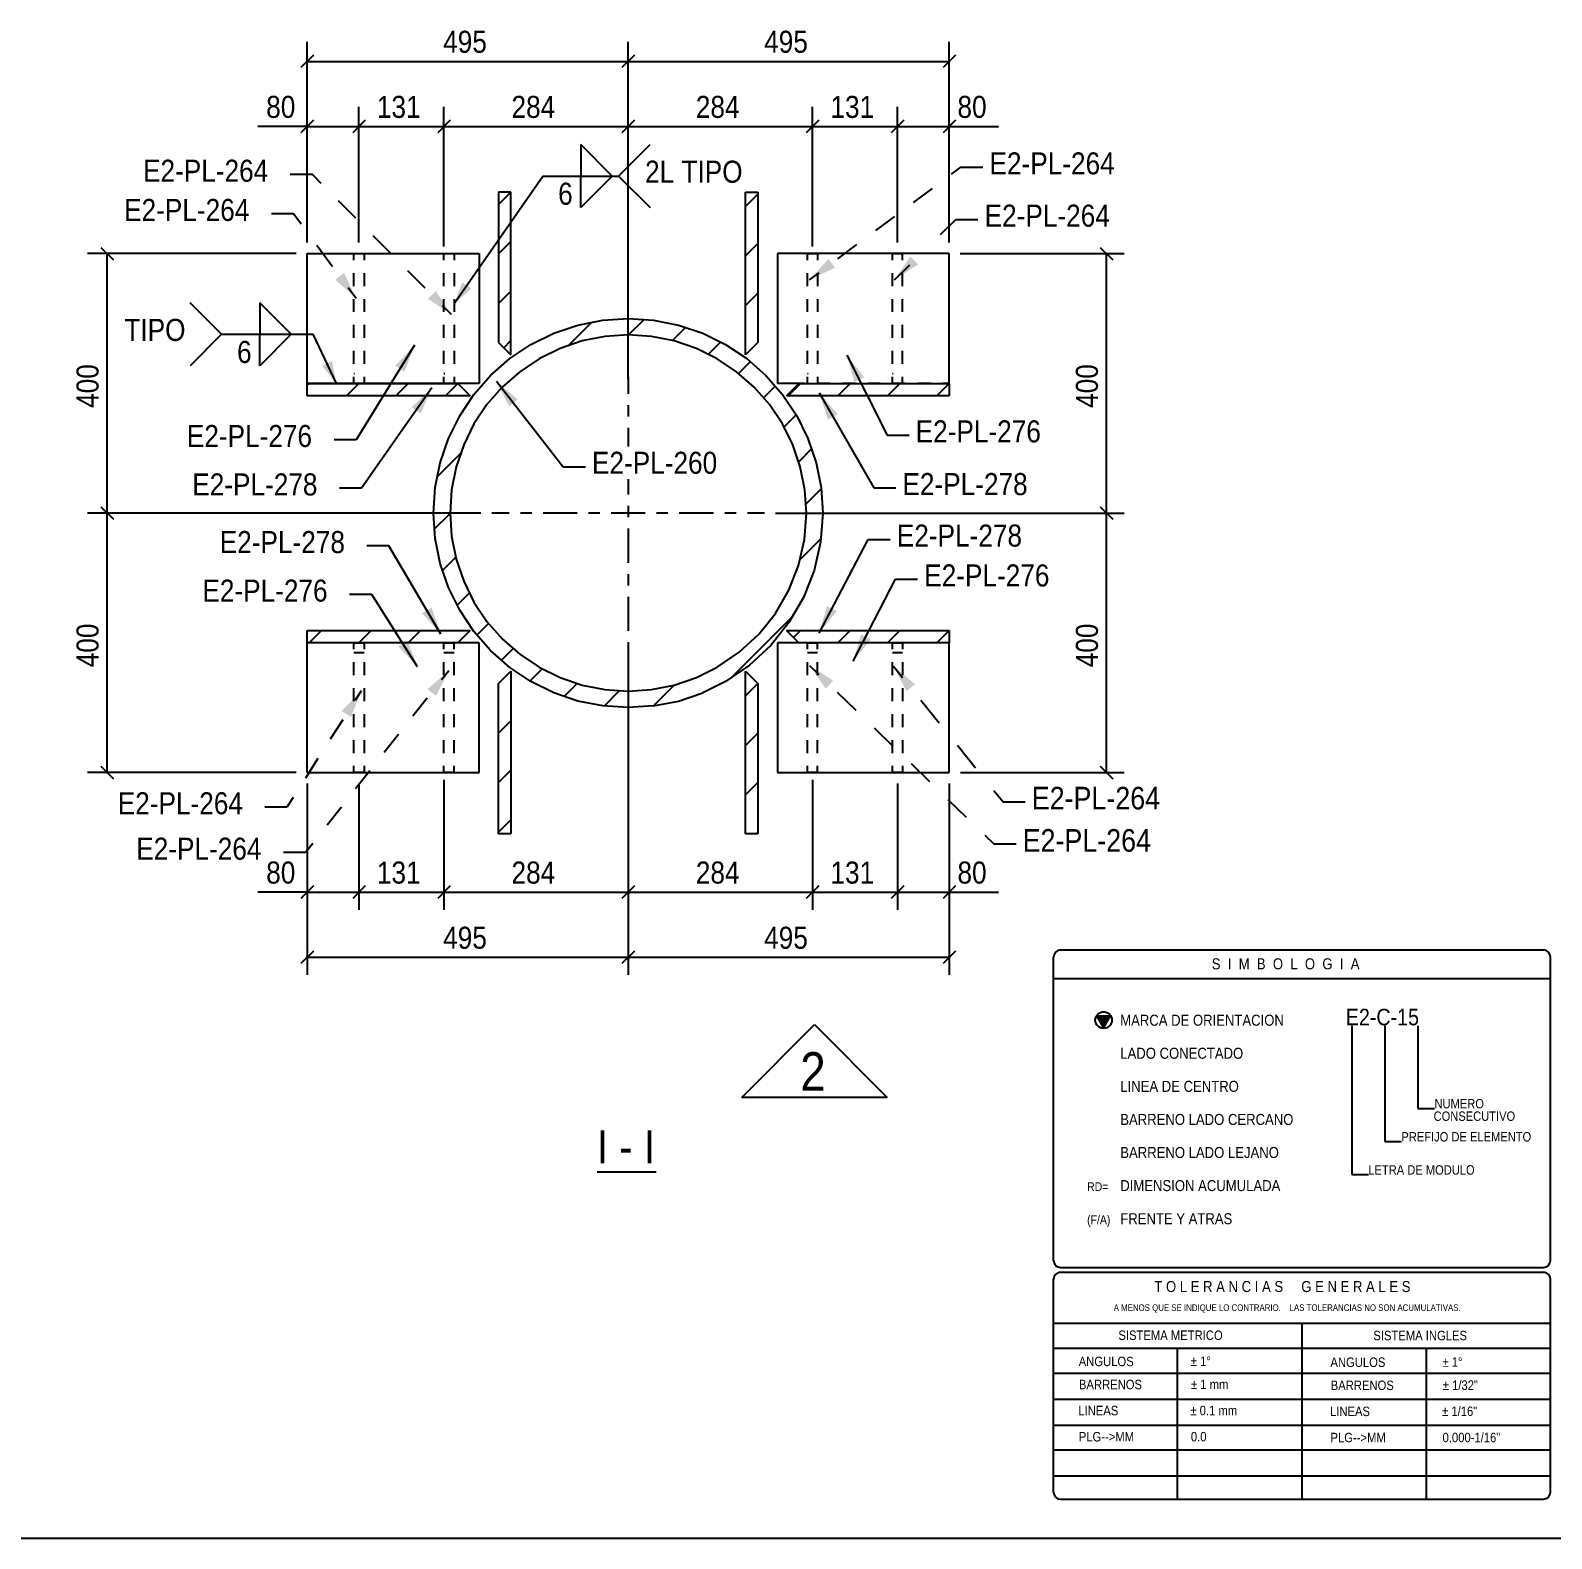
# Model space of a CAD drawing. Header units: millimetres. Extents: x 67 to 383, y 106 to 148.
# Drawn here: x 342.19 to 364.38, y 106.11 to 128.12 of the extents above; entities that cross this region are included whole.
import ezdxf

# ---------------------------------------------------------------- set-up
doc = ezdxf.new("R2010")
doc.units = ezdxf.units.MM
doc.linetypes.add('XKITLINE00', pattern=[0])
doc.styles.add('@ARIAL_UNICODE_MS', font='ARIAL.TTF')
doc.styles.add('ARIAL', font='ARIAL.TTF')

msp = doc.modelspace()

# ---------------------------------------------------------------- linework, layer by layer
at = {"linetype": 'XKITLINE00'}
for p, q in [((346.226, 125.024), (346.226, 127.954)), ((350.909, 123.032), (350.909, 127.954)), ((350.909, 123.032), (350.909, 127.954)), ((355.593, 125.024), (355.593, 127.954)), ((346.317, 127.759), (346.135, 127.577)), ((346.226, 127.668), (350.909, 127.668)), ((351, 127.759), (350.818, 127.577)), ((351, 127.759), (350.818, 127.577)), ((350.909, 127.668), (355.593, 127.668)), ((355.684, 127.759), (355.502, 127.577)), ((346.226, 125.024), (346.226, 127.003)), ((346.981, 125.024), (346.981, 127.003)), ((346.981, 125.024), (346.981, 127.003)), ((348.221, 124.968), (348.221, 127.003)), ((348.221, 124.968), (348.221, 127.003)), ((350.909, 123.226), (350.909, 127.003)), ((350.909, 123.226), (350.909, 127.003)), ((353.598, 124.968), (353.598, 127.003)), ((353.598, 124.968), (353.598, 127.003)), ((354.838, 125.024), (354.838, 127.003)), ((354.838, 125.024), (354.838, 127.003)), ((355.593, 125.024), (355.593, 127.003)), ((346.226, 126.718), (345.508, 126.718)), ((346.226, 126.718), (345.508, 126.718)), ((346.317, 126.809), (346.135, 126.627)), ((346.226, 126.718), (346.981, 126.718)), ((347.072, 126.809), (346.89, 126.627)), ((347.072, 126.809), (346.89, 126.627)), ((346.981, 126.718), (348.221, 126.718)), ((348.312, 126.809), (348.13, 126.627)), ((348.312, 126.809), (348.13, 126.627)), ((348.221, 126.718), (350.909, 126.718)), ((351, 126.809), (350.818, 126.627)), ((351, 126.809), (350.818, 126.627)), ((350.909, 126.718), (353.598, 126.718)), ((353.689, 126.809), (353.507, 126.627)), ((353.689, 126.809), (353.507, 126.627)), ((353.598, 126.718), (354.838, 126.718)), ((354.929, 126.809), (354.746, 126.627)), ((354.929, 126.809), (354.746, 126.627)), ((354.838, 126.718), (355.593, 126.718)), ((355.684, 126.809), (355.502, 126.627)), ((355.593, 126.718), (356.311, 126.718)), ((355.593, 126.718), (356.311, 126.718)), ((355.624, 126.02), (355.762, 126.122)), ((355.762, 126.122), (356.084, 126.122)), ((346.301, 126.015), (345.979, 126.015)), ((346.428, 125.888), (346.301, 126.015)), ((346.935, 125.378), (346.681, 125.633)), ((355.073, 125.61), (355.348, 125.815)), ((346.025, 125.444), (345.703, 125.444)), ((346.139, 125.29), (346.025, 125.444)), ((354.521, 125.199), (354.797, 125.404)), ((355.467, 125.141), (355.691, 125.36)), ((355.691, 125.36), (356.012, 125.36)), ((343.216, 124.954), (343.398, 124.772)), ((346.596, 124.672), (346.368, 124.981)), ((347.442, 124.867), (347.188, 125.122)), ((353.969, 124.789), (354.245, 124.994)), ((357.796, 124.954), (357.978, 124.772)), ((346.066, 124.863), (343.021, 124.863)), ((343.307, 121.077), (343.307, 124.863)), ((346.906, 124.768), (346.906, 124.863)), ((346.906, 124.863), (347.057, 124.863)), ((347.057, 124.863), (347.057, 124.768)), ((348.221, 124.768), (348.221, 124.863)), ((348.221, 124.863), (348.371, 124.863)), ((348.371, 124.863), (348.371, 124.768)), ((353.523, 124.768), (353.523, 124.863)), ((353.523, 124.863), (353.673, 124.863)), ((353.673, 124.863), (353.673, 124.768)), ((354.763, 124.768), (354.763, 124.863)), ((354.763, 124.863), (354.913, 124.863)), ((354.913, 124.768), (354.913, 124.863)), ((355.753, 124.863), (358.144, 124.863)), ((357.887, 121.077), (357.887, 124.863)), ((346.906, 124.39), (346.906, 124.579)), ((347.057, 124.579), (347.057, 124.39)), ((347.949, 124.357), (347.695, 124.612)), ((348.221, 124.39), (348.221, 124.579)), ((348.371, 124.579), (348.371, 124.39)), ((353.523, 124.39), (353.523, 124.579)), ((353.556, 124.482), (353.693, 124.584)), ((353.673, 124.579), (353.673, 124.39)), ((354.763, 124.39), (354.763, 124.579)), ((354.796, 124.482), (355.02, 124.701)), ((354.913, 124.39), (354.913, 124.579)), ((346.939, 124.208), (346.825, 124.363)), ((346.906, 124.011), (346.906, 124.2)), ((347.057, 124.2), (347.057, 124.011)), ((348.329, 123.974), (348.202, 124.102)), ((348.221, 124.011), (348.221, 124.2)), ((348.371, 124.2), (348.371, 124.011)), ((353.523, 124.011), (353.523, 124.2)), ((353.673, 124.2), (353.673, 124.011)), ((354.763, 124.011), (354.763, 124.2)), ((354.913, 124.011), (354.913, 124.2)), ((346.906, 123.633), (346.906, 123.822)), ((347.057, 123.822), (347.057, 123.633)), ((348.221, 123.633), (348.221, 123.822)), ((348.371, 123.822), (348.371, 123.633)), ((353.523, 123.633), (353.523, 123.822)), ((353.673, 123.822), (353.673, 123.633)), ((354.763, 123.633), (354.763, 123.822)), ((354.913, 123.633), (354.913, 123.822)), ((346.906, 123.254), (346.906, 123.444)), ((347.789, 123.526), (346.94, 122.145)), ((347.057, 123.444), (347.057, 123.254)), ((348.221, 123.254), (348.221, 123.444)), ((348.371, 123.444), (348.371, 123.254)), ((353.523, 123.254), (353.523, 123.443)), ((353.673, 123.443), (353.673, 123.254)), ((354.763, 123.254), (354.763, 123.443)), ((354.913, 123.254), (354.913, 123.443)), ((354.1, 123.381), (354.685, 122.213)), ((346.906, 123.112), (346.917, 123.112)), ((346.906, 122.97), (346.906, 123.065)), ((346.906, 122.97), (347.057, 122.97)), ((346.906, 122.97), (346.906, 122.97)), ((347.057, 123.065), (347.057, 122.97)), ((347.057, 122.97), (347.057, 122.97)), ((348.221, 123.112), (348.232, 123.112)), ((348.221, 122.97), (348.221, 123.065)), ((348.221, 122.97), (348.371, 122.97)), ((348.221, 122.97), (348.221, 122.97)), ((348.371, 123.065), (348.371, 122.97)), ((348.371, 122.97), (348.371, 122.97)), ((348.987, 123), (349.962, 121.754)), ((350.909, 123.065), (350.909, 122.816)), ((353.488, 122.97), (353.397, 122.97)), ((353.523, 123.112), (353.533, 123.112)), ((353.523, 122.97), (353.523, 123.065)), ((353.523, 122.97), (353.673, 122.97)), ((353.523, 122.97), (353.523, 122.97)), ((353.854, 122.97), (353.671, 122.97)), ((353.673, 123.065), (353.673, 122.97)), ((353.673, 122.97), (353.673, 122.97)), ((354.22, 122.97), (354.037, 122.97)), ((354.586, 122.97), (354.403, 122.97)), ((354.763, 123.112), (354.774, 123.112)), ((354.763, 122.97), (354.763, 123.065)), ((354.763, 122.97), (354.913, 122.97)), ((354.763, 122.97), (354.763, 122.97)), ((354.952, 122.97), (354.769, 122.97)), ((354.913, 122.97), (354.913, 123.065)), ((355.318, 122.97), (355.135, 122.97)), ((355.592, 122.97), (355.501, 122.97)), ((348.046, 122.905), (347.019, 121.438)), ((353.695, 122.829), (354.491, 121.443)), ((350.909, 122.651), (350.909, 122.485)), ((350.909, 122.32), (350.909, 122.049)), ((346.94, 122.145), (346.618, 122.145)), ((354.685, 122.213), (355.007, 122.213)), ((349.962, 121.754), (350.284, 121.754)), ((347.019, 121.438), (346.697, 121.438)), ((350.909, 121.573), (350.909, 121.347)), ((354.491, 121.443), (354.813, 121.443)), ((350.909, 121.181), (350.909, 121.015)), ((348.761, 121.077), (343.021, 121.077)), ((348.761, 121.077), (343.021, 121.077)), ((343.216, 121.168), (343.398, 120.986)), ((343.216, 121.168), (343.398, 120.986)), ((343.307, 117.292), (343.307, 121.077)), ((349.171, 121.077), (348.922, 121.077)), ((349.502, 121.077), (349.336, 121.077)), ((350.164, 121.077), (349.667, 121.077)), ((350.495, 121.077), (350.33, 121.077)), ((351.158, 121.077), (350.661, 121.077)), ((351.489, 121.077), (351.324, 121.077)), ((352.152, 121.077), (351.655, 121.077)), ((352.483, 121.077), (352.317, 121.077)), ((352.897, 121.077), (352.648, 121.077)), ((353.058, 121.077), (358.144, 121.077)), ((353.058, 121.077), (358.144, 121.077)), ((357.796, 121.168), (357.978, 120.986)), ((357.796, 121.168), (357.978, 120.986)), ((357.887, 117.292), (357.887, 121.077)), ((350.909, 120.85), (350.909, 120.353)), ((347.419, 120.597), (347.097, 120.597)), ((348.175, 119.311), (347.419, 120.597)), ((353.695, 119.326), (354.409, 120.693)), ((354.409, 120.693), (354.731, 120.693)), ((350.909, 120.187), (350.909, 120.022)), ((354.193, 118.915), (354.81, 120.111)), ((354.81, 120.111), (355.132, 120.111)), ((347.167, 119.889), (346.845, 119.889)), ((347.836, 118.835), (347.167, 119.889)), ((350.909, 119.856), (350.909, 119.359)), ((346.906, 119.09), (346.906, 119.185)), ((346.906, 119.185), (347.057, 119.185)), ((347.057, 119.185), (347.057, 119.09)), ((348.221, 119.09), (348.221, 119.185)), ((348.221, 119.185), (348.371, 119.185)), ((348.371, 119.09), (348.371, 119.185)), ((350.909, 119.194), (350.909, 119.09)), ((353.523, 119.09), (353.523, 119.185)), ((353.673, 119.09), (353.673, 119.185)), ((354.763, 119.09), (354.763, 119.185)), ((354.913, 119.185), (354.913, 119.09)), ((346.906, 119.043), (347.057, 119.043)), ((348.221, 119.043), (348.371, 119.043)), ((350.909, 119.123), (350.909, 114.338)), ((350.909, 119.123), (350.909, 114.338)), ((353.523, 119.043), (353.673, 119.043)), ((354.763, 119.043), (354.913, 119.043)), ((346.906, 118.712), (346.906, 118.901)), ((347.057, 118.901), (347.057, 118.712)), ((348.292, 118.775), (348.187, 118.643)), ((348.221, 118.712), (348.221, 118.901)), ((348.371, 118.711), (348.371, 118.901)), ((350.909, 118.929), (350.909, 115.289)), ((350.909, 118.929), (350.909, 115.289)), ((353.523, 118.711), (353.523, 118.901)), ((353.556, 118.853), (353.69, 118.723)), ((353.673, 118.711), (353.673, 118.901)), ((354.763, 118.712), (354.763, 118.901)), ((354.778, 118.842), (354.911, 118.677)), ((354.913, 118.901), (354.913, 118.712)), ((346.906, 118.333), (346.906, 118.522)), ((347.057, 118.522), (347.057, 118.333)), ((348.221, 118.333), (348.221, 118.522)), ((348.371, 118.333), (348.371, 118.522)), ((353.523, 118.333), (353.523, 118.522)), ((353.673, 118.333), (353.673, 118.522)), ((354.763, 118.333), (354.763, 118.522)), ((354.913, 118.522), (354.913, 118.333)), ((347.014, 118.485), (346.924, 118.343)), ((347.978, 118.378), (347.769, 118.113)), ((353.959, 118.462), (354.228, 118.202)), ((355.178, 118.348), (355.445, 118.018)), ((346.906, 117.955), (346.906, 118.144)), ((347.057, 118.144), (347.057, 117.955)), ((348.221, 117.954), (348.221, 118.144)), ((348.371, 117.954), (348.371, 118.144)), ((353.523, 117.954), (353.523, 118.144)), ((353.673, 117.954), (353.673, 118.144)), ((354.763, 117.955), (354.763, 118.144)), ((354.913, 118.144), (354.913, 117.955)), ((346.744, 118.06), (346.563, 117.777)), ((347.56, 117.847), (347.351, 117.582)), ((354.497, 117.942), (354.766, 117.681)), ((346.906, 117.576), (346.906, 117.765)), ((347.057, 117.765), (347.057, 117.576)), ((348.221, 117.576), (348.221, 117.765)), ((348.371, 117.576), (348.371, 117.765)), ((353.523, 117.576), (353.523, 117.765)), ((353.673, 117.576), (353.673, 117.765)), ((354.763, 117.576), (354.763, 117.765)), ((354.913, 117.765), (354.913, 117.576)), ((355.712, 117.689), (355.978, 117.36)), ((346.383, 117.494), (346.202, 117.211)), ((355.035, 117.421), (355.304, 117.16)), ((346.064, 117.292), (343.021, 117.292)), ((343.216, 117.383), (343.398, 117.201)), ((346.906, 117.292), (346.906, 117.387)), ((347.057, 117.292), (346.906, 117.292)), ((346.906, 117.292), (346.906, 117.292)), ((347.142, 117.317), (346.933, 117.052)), ((347.057, 117.387), (347.057, 117.292)), ((348.221, 117.292), (348.221, 117.387)), ((348.371, 117.292), (348.221, 117.292)), ((348.221, 117.292), (348.221, 117.292)), ((348.221, 117.187), (348.221, 115.289)), ((348.221, 117.187), (348.221, 115.289)), ((348.371, 117.292), (348.371, 117.387)), ((353.523, 117.292), (353.523, 117.387)), ((353.673, 117.292), (353.523, 117.292)), ((353.523, 117.292), (353.523, 117.292)), ((353.598, 117.187), (353.598, 115.289)), ((353.598, 117.187), (353.598, 115.289)), ((353.673, 117.292), (353.673, 117.387)), ((354.763, 117.292), (354.763, 117.387)), ((354.913, 117.292), (354.763, 117.292)), ((354.763, 117.292), (354.763, 117.292)), ((354.913, 117.387), (354.913, 117.292)), ((355.755, 117.292), (358.144, 117.292)), ((357.796, 117.383), (357.978, 117.201)), ((346.226, 117.131), (346.226, 114.338)), ((346.226, 117.131), (346.226, 115.289)), ((346.981, 117.131), (346.981, 115.289)), ((346.981, 117.131), (346.981, 115.289)), ((354.838, 117.131), (354.838, 115.289)), ((354.838, 117.131), (354.838, 115.289)), ((355.593, 117.131), (355.593, 114.338)), ((355.593, 117.131), (355.593, 115.289)), ((356.245, 117.03), (356.378, 116.866)), ((345.931, 116.787), (345.61, 116.787)), ((346.022, 116.928), (345.931, 116.787)), ((346.724, 116.787), (346.515, 116.522)), ((355.573, 116.9), (355.842, 116.64)), ((356.378, 116.866), (356.7, 116.866)), ((356.111, 116.379), (356.245, 116.249)), ((346.201, 116.124), (345.88, 116.124)), ((346.306, 116.256), (346.201, 116.124)), ((356.245, 116.249), (356.567, 116.249)), ((346.317, 115.637), (346.135, 115.455)), ((347.072, 115.637), (346.89, 115.455)), ((347.072, 115.637), (346.89, 115.455)), ((348.312, 115.637), (348.13, 115.455)), ((348.312, 115.637), (348.13, 115.455)), ((351, 115.637), (350.818, 115.455)), ((351, 115.637), (350.818, 115.455)), ((353.689, 115.637), (353.507, 115.455)), ((353.689, 115.637), (353.507, 115.455)), ((354.929, 115.637), (354.746, 115.455)), ((354.929, 115.637), (354.746, 115.455)), ((355.684, 115.637), (355.502, 115.455)), ((346.226, 115.546), (345.508, 115.546)), ((346.226, 115.546), (345.508, 115.546)), ((346.226, 115.546), (346.981, 115.546)), ((346.981, 115.546), (348.221, 115.546)), ((348.221, 115.546), (350.909, 115.546)), ((350.909, 115.546), (353.598, 115.546)), ((353.598, 115.546), (354.838, 115.546)), ((354.838, 115.546), (355.593, 115.546)), ((355.593, 115.546), (356.311, 115.546)), ((355.593, 115.546), (356.311, 115.546)), ((346.317, 114.687), (346.135, 114.505)), ((346.226, 114.596), (350.909, 114.596)), ((351, 114.687), (350.818, 114.505)), ((351, 114.687), (350.818, 114.505)), ((350.909, 114.596), (355.593, 114.596)), ((355.684, 114.687), (355.502, 114.505))]:
    msp.add_line(p, q, dxfattribs=at)
at = {"color": 1, "linetype": 'XKITLINE00'}
for p, q in [((350.677, 125.994), (350.217, 126.453)), ((350.217, 126.453), (350.217, 125.994)), ((350.769, 125.994), (351.229, 126.453)), ((348.371, 124.133), (349.662, 125.994)), ((349.662, 125.994), (350.769, 125.994)), ((350.217, 125.994), (350.677, 125.994)), ((350.217, 125.994), (350.677, 125.994)), ((350.677, 125.994), (350.217, 125.534)), ((350.217, 125.534), (350.217, 125.994)), ((350.769, 125.994), (351.229, 125.534)), ((349.017, 125.58), (349.197, 125.76)), ((352.622, 125.552), (352.802, 125.732)), ((349.017, 124.858), (349.197, 125.038)), ((352.622, 124.829), (352.802, 125.01)), ((349.017, 124.135), (349.197, 124.316)), ((352.622, 124.107), (352.802, 124.287)), ((344.978, 123.685), (344.518, 124.145)), ((345.994, 123.685), (345.534, 124.145)), ((345.534, 124.145), (345.534, 123.685)), ((350.035, 123.519), (350.376, 123.86)), ((350.914, 123.676), (351.14, 123.901)), ((344.978, 123.685), (344.518, 123.226)), ((344.978, 123.685), (346.311, 123.685)), ((345.534, 123.685), (345.994, 123.685)), ((345.534, 123.685), (345.994, 123.685)), ((345.994, 123.685), (345.534, 123.226)), ((345.534, 123.226), (345.534, 123.685)), ((346.655, 122.97), (346.311, 123.685)), ((351.554, 123.593), (351.746, 123.785)), ((349.093, 123.489), (349.197, 123.593)), ((352.076, 123.393), (352.256, 123.572)), ((352.52, 123.114), (352.69, 123.284)), ((346.226, 122.942), (346.255, 122.97)), ((346.797, 122.79), (346.977, 122.97)), ((347.519, 122.79), (347.7, 122.97)), ((348.242, 122.79), (348.422, 122.97)), ((353.245, 122.79), (353.425, 122.97)), ((353.967, 122.79), (354.148, 122.97)), ((354.69, 122.79), (354.87, 122.97)), ((355.412, 122.79), (355.592, 122.97)), ((352.885, 122.757), (353.055, 122.927)), ((353.182, 122.332), (353.36, 122.51)), ((348.127, 121.611), (348.468, 121.952)), ((353.395, 121.822), (353.584, 122.012)), ((353.5, 121.205), (353.725, 121.43)), ((348.085, 120.847), (348.311, 121.073)), ((353.412, 120.394), (353.721, 120.703)), ((348.202, 120.241), (348.394, 120.433)), ((348.414, 119.731), (348.594, 119.911)), ((348.703, 119.297), (348.873, 119.467)), ((352.422, 118.682), (353.306, 119.566)), ((346.254, 119.185), (346.435, 119.365)), ((346.977, 119.185), (347.157, 119.365)), ((347.699, 119.185), (347.879, 119.365)), ((348.422, 119.185), (348.602, 119.365)), ((348.602, 119.365), (348.602, 119.365)), ((353.321, 119.261), (353.425, 119.365)), ((353.967, 119.185), (354.148, 119.365)), ((354.69, 119.185), (354.87, 119.365)), ((355.412, 119.185), (355.592, 119.365)), ((349.06, 118.932), (349.23, 119.102)), ((349.017, 118.59), (349.197, 118.77)), ((349.477, 118.627), (349.655, 118.805)), ((349.975, 118.403), (350.164, 118.592)), ((351.28, 118.263), (351.587, 118.569)), ((352.622, 118.41), (352.802, 118.59)), ((352.802, 118.59), (352.802, 118.59)), ((350.557, 118.261), (350.782, 118.487)), ((351.28, 118.263), (351.28, 118.263)), ((349.017, 117.867), (349.197, 118.048)), ((352.622, 117.687), (352.802, 117.868)), ((349.017, 117.145), (349.197, 117.325)), ((352.622, 116.965), (352.802, 117.145)), ((349.017, 116.422), (349.197, 116.603)), ((352.774, 116.395), (352.802, 116.423)), ((350.456, 111.466), (351.317, 111.466))]:
    msp.add_line(p, q, dxfattribs=at)
at = {"color": 2, "linetype": 'XKITLINE00'}
for p, q in [((349.017, 125.76), (349.017, 123.565)), ((349.197, 125.76), (349.017, 125.76)), ((349.197, 123.385), (349.197, 125.76)), ((352.622, 123.385), (352.622, 125.76)), ((352.622, 125.76), (352.802, 125.76)), ((352.802, 125.76), (352.802, 123.565)), ((346.226, 124.863), (348.733, 124.863)), ((346.226, 122.97), (346.226, 124.863)), ((348.733, 124.863), (348.733, 122.97)), ((355.592, 124.863), (353.086, 124.863)), ((353.086, 124.863), (353.086, 122.97)), ((355.592, 122.97), (355.592, 124.863)), ((350.175, 123.82), (350.539, 123.892)), ((350.539, 123.892), (350.909, 123.917)), ((350.909, 123.917), (351.28, 123.892)), ((351.28, 123.892), (351.644, 123.82)), ((349.49, 123.536), (349.823, 123.7)), ((349.823, 123.7), (350.175, 123.82)), ((350.57, 123.654), (350.237, 123.588)), ((350.909, 123.676), (350.57, 123.654)), ((351.249, 123.654), (350.909, 123.676)), ((351.582, 123.588), (351.249, 123.654)), ((351.644, 123.82), (351.996, 123.7)), ((351.996, 123.7), (352.329, 123.536)), ((349.017, 123.565), (349.197, 123.385)), ((349.181, 123.33), (349.49, 123.536)), ((349.915, 123.478), (349.61, 123.328)), ((350.237, 123.588), (349.915, 123.478)), ((351.904, 123.478), (351.582, 123.588)), ((352.209, 123.328), (351.904, 123.478)), ((352.329, 123.536), (352.638, 123.33)), ((352.802, 123.565), (352.622, 123.385)), ((348.902, 123.085), (349.181, 123.33)), ((349.61, 123.328), (349.327, 123.139)), ((352.491, 123.139), (352.209, 123.328)), ((352.638, 123.33), (352.917, 123.085)), ((346.226, 122.79), (346.226, 122.97)), ((346.226, 122.97), (348.422, 122.97)), ((348.733, 122.97), (346.226, 122.97)), ((346.906, 122.97), (346.906, 122.97)), ((347.057, 122.97), (347.057, 122.97)), ((348.221, 122.97), (348.221, 122.97)), ((348.371, 122.97), (348.371, 122.97)), ((348.422, 122.97), (348.602, 122.79)), ((348.657, 122.806), (348.902, 123.085)), ((349.327, 123.139), (349.072, 122.915)), ((352.747, 122.915), (352.491, 123.139)), ((352.917, 123.085), (353.162, 122.806)), ((353.397, 122.97), (353.086, 122.97)), ((353.217, 122.79), (353.397, 122.97)), ((353.397, 122.97), (355.592, 122.97)), ((353.523, 122.97), (353.523, 122.97)), ((353.673, 122.97), (353.673, 122.97)), ((355.592, 122.97), (355.592, 122.79)), ((348.602, 122.79), (346.226, 122.79)), ((348.451, 122.497), (348.657, 122.806)), ((349.072, 122.915), (348.848, 122.659)), ((352.971, 122.659), (352.747, 122.915)), ((353.162, 122.806), (353.368, 122.497)), ((355.592, 122.79), (353.217, 122.79)), ((348.848, 122.659), (348.659, 122.377)), ((353.16, 122.377), (352.971, 122.659)), ((348.286, 122.164), (348.451, 122.497)), ((348.659, 122.377), (348.509, 122.072)), ((353.31, 122.072), (353.16, 122.377)), ((353.368, 122.497), (353.532, 122.164)), ((348.167, 121.812), (348.286, 122.164)), ((348.509, 122.072), (348.399, 121.75)), ((353.42, 121.75), (353.31, 122.072)), ((353.532, 122.164), (353.652, 121.812)), ((348.095, 121.448), (348.167, 121.812)), ((348.399, 121.75), (348.333, 121.417)), ((353.486, 121.417), (353.42, 121.75)), ((353.652, 121.812), (353.724, 121.448)), ((348.07, 121.077), (348.095, 121.448)), ((348.333, 121.417), (348.311, 121.077)), ((353.508, 121.077), (353.486, 121.417)), ((353.724, 121.448), (353.749, 121.077)), ((348.095, 120.707), (348.07, 121.077)), ((348.311, 121.077), (348.333, 120.738)), ((353.479, 120.69), (353.508, 121.077)), ((353.749, 121.077), (353.717, 120.654)), ((348.333, 120.738), (348.399, 120.405)), ((348.167, 120.343), (348.095, 120.707)), ((353.393, 120.311), (353.479, 120.69)), ((353.717, 120.654), (353.622, 120.241)), ((348.286, 119.991), (348.167, 120.343)), ((348.399, 120.405), (348.509, 120.083)), ((353.251, 119.95), (353.393, 120.311)), ((348.509, 120.083), (348.659, 119.778)), ((353.622, 120.241), (353.467, 119.846)), ((348.451, 119.658), (348.286, 119.991)), ((353.057, 119.614), (353.251, 119.95)), ((353.467, 119.846), (353.255, 119.478)), ((348.657, 119.349), (348.451, 119.658)), ((348.659, 119.778), (348.848, 119.495)), ((348.848, 119.495), (349.072, 119.24)), ((352.814, 119.31), (353.057, 119.614)), ((353.255, 119.478), (352.991, 119.146)), ((346.226, 119.185), (346.226, 119.365)), ((346.226, 119.365), (348.602, 119.365)), ((348.422, 119.185), (346.226, 119.185)), ((346.226, 117.292), (346.226, 119.185)), ((348.733, 119.185), (346.226, 119.185)), ((348.221, 119.185), (348.221, 119.185)), ((348.371, 119.185), (348.371, 119.185)), ((348.602, 119.365), (348.422, 119.185)), ((348.902, 119.07), (348.657, 119.349)), ((348.733, 117.292), (348.733, 119.185)), ((349.072, 119.24), (349.327, 119.016)), ((352.53, 119.046), (352.814, 119.31)), ((353.086, 119.185), (353.086, 117.292)), ((355.592, 119.185), (353.086, 119.185)), ((353.397, 119.185), (353.217, 119.365)), ((353.217, 119.365), (355.592, 119.365)), ((355.592, 119.185), (353.397, 119.185)), ((353.523, 119.185), (353.523, 119.185)), ((353.523, 119.185), (353.673, 119.185)), ((353.673, 119.185), (353.673, 119.185)), ((354.763, 119.185), (354.913, 119.185)), ((355.592, 119.365), (355.592, 119.185)), ((355.592, 117.292), (355.592, 119.185)), ((349.181, 118.825), (348.902, 119.07)), ((349.327, 119.016), (349.61, 118.827)), ((352.209, 118.827), (352.53, 119.046)), ((352.991, 119.146), (352.68, 118.858)), ((349.017, 118.59), (349.197, 118.77)), ((349.49, 118.619), (349.181, 118.825)), ((349.197, 118.77), (349.197, 116.395)), ((349.61, 118.827), (349.915, 118.677)), ((351.904, 118.677), (352.209, 118.827)), ((352.68, 118.858), (352.329, 118.619)), ((352.622, 116.395), (352.622, 118.77)), ((352.622, 118.77), (352.802, 118.59)), ((349.017, 116.395), (349.017, 118.59)), ((349.823, 118.454), (349.49, 118.619)), ((349.915, 118.677), (350.237, 118.567)), ((350.237, 118.567), (350.57, 118.501)), ((351.249, 118.501), (351.582, 118.567)), ((351.582, 118.567), (351.904, 118.677)), ((352.329, 118.619), (351.996, 118.454)), ((352.802, 118.59), (352.802, 116.395)), ((350.175, 118.335), (349.823, 118.454)), ((350.539, 118.263), (350.175, 118.335)), ((350.57, 118.501), (350.909, 118.479)), ((350.909, 118.479), (351.249, 118.501)), ((351.28, 118.263), (351.644, 118.335)), ((351.644, 118.335), (351.996, 118.454)), ((350.909, 118.238), (350.539, 118.263)), ((351.28, 118.263), (350.909, 118.238)), ((346.226, 117.292), (348.733, 117.292)), ((353.086, 117.292), (355.592, 117.292)), ((349.197, 116.395), (349.017, 116.395)), ((352.802, 116.395), (352.622, 116.395))]:
    msp.add_line(p, q, dxfattribs=at)
at = {"color": 4, "linetype": 'XKITLINE00'}
for p, q in [((357.114, 110.173), (357.114, 114.597)), ((357.218, 114.702), (364.261, 114.702)), ((364.365, 110.173), (364.365, 114.598)), ((357.114, 114.287), (364.365, 114.287)), ((361.465, 113.597), (361.465, 111.425)), ((361.948, 113.597), (361.948, 111.908)), ((362.431, 113.597), (362.431, 112.391)), ((362.431, 112.391), (362.672, 112.391)), ((361.948, 111.908), (362.189, 111.908)), ((361.465, 111.425), (361.707, 111.425)), ((357.114, 106.792), (357.114, 109.897)), ((357.217, 110.069), (364.261, 110.069)), ((357.218, 109.999), (364.261, 109.999)), ((364.365, 106.792), (364.365, 109.897)), ((357.11, 109.258), (364.36, 109.258)), ((360.738, 109.258), (360.738, 106.69)), ((357.113, 108.893), (364.364, 108.893)), ((358.92, 108.892), (358.92, 106.688)), ((362.551, 108.891), (362.551, 106.687)), ((357.114, 108.526), (364.364, 108.526)), ((357.114, 108.147), (364.364, 108.147)), ((357.115, 107.768), (364.365, 107.768)), ((357.115, 107.408), (364.365, 107.408)), ((357.115, 107.029), (364.365, 107.029)), ((357.218, 106.689), (364.261, 106.689))]:
    msp.add_line(p, q, dxfattribs=at)
at = {"color": 3, "linetype": 'XKITLINE00'}
for p, q in [((357.845, 113.572), (357.748, 113.741)), ((357.748, 113.741), (357.941, 113.741)), ((357.941, 113.741), (357.845, 113.572)), ((352.566, 112.552), (353.628, 113.613)), ((353.628, 113.613), (354.689, 112.552)), ((354.689, 112.552), (352.566, 112.552))]:
    msp.add_line(p, q, dxfattribs=at)
at = {"color": 5, "linetype": 'XKITLINE00'}
msp.add_line((382.708, 106.114), (315.942, 106.114), dxfattribs=at)
at = {"color": 3, "linetype": 'XKITLINE00'}
msp.add_circle((357.845, 113.68), 0.121, dxfattribs=at)
at = {"color": 4, "linetype": 'XKITLINE00'}
for centre, start, end in [((357.218, 114.598), 90, 180), ((364.261, 114.598), 360, 90), ((364.261, 114.598), 360, 90), ((357.217, 110.173), 180, 270), ((364.261, 110.173), 270, 0), ((357.218, 109.896), 90, 180), ((364.261, 109.896), 360, 90), ((357.218, 106.792), 180, 270), ((364.261, 106.793), 270, 360)]:
    msp.add_arc(centre, 0.104, start, end, dxfattribs=at)
for p in [(346.226, 127.668), (350.909, 127.668), (350.909, 127.668), (355.593, 127.668), (346.226, 126.718), (346.981, 126.718), (346.981, 126.718), (348.221, 126.718), (348.221, 126.718), (350.909, 126.718), (350.909, 126.718), (353.598, 126.718), (353.598, 126.718), (354.838, 126.718), (354.838, 126.718), (355.593, 126.718), (343.307, 124.863), (357.887, 124.863), (343.307, 121.077), (343.307, 121.077), (357.887, 121.077), (357.887, 121.077), (343.307, 117.292), (357.887, 117.292), (346.226, 115.546), (346.981, 115.546), (346.981, 115.546), (348.221, 115.546), (348.221, 115.546), (350.909, 115.546), (350.909, 115.546), (353.598, 115.546), (353.598, 115.546), (354.838, 115.546), (354.838, 115.546), (355.593, 115.546), (346.226, 114.596), (350.909, 114.596), (350.909, 114.596), (355.593, 114.596)]:
    msp.add_point(p)
at = {"linetype": 'Continuous'}
for points in [[(353.556, 124.482), (353.83, 124.786), (353.556, 124.482), (353.926, 124.657)], [(354.796, 124.482), (355.026, 124.821), (354.796, 124.482), (355.139, 124.706)], [(346.939, 124.208), (346.635, 124.484), (346.939, 124.208), (346.765, 124.58)], [(348.329, 123.974), (347.989, 124.203), (348.329, 123.974), (348.103, 124.316)], [(347.789, 123.526), (347.647, 123.141), (347.789, 123.526), (347.51, 123.226)], [(354.1, 123.381), (354.352, 123.058), (354.1, 123.381), (354.208, 122.986)], [(348.987, 123), (349.298, 122.733), (348.987, 123), (349.172, 122.634)], [(348.046, 122.905), (347.881, 122.53), (348.046, 122.905), (347.75, 122.622)], [(353.695, 122.829), (353.965, 122.52), (353.695, 122.829), (353.825, 122.44)], [(348.175, 119.311), (347.902, 119.617), (348.175, 119.311), (348.041, 119.698)], [(353.695, 119.326), (353.81, 119.72), (353.695, 119.326), (353.952, 119.646)], [(347.836, 118.835), (347.553, 119.132), (347.836, 118.835), (347.688, 119.218)], [(354.193, 118.915), (354.306, 119.309), (354.193, 118.915), (354.449, 119.235)], [(348.292, 118.775), (348.106, 118.41), (348.292, 118.775), (347.98, 118.509)], [(353.556, 118.853), (353.9, 118.631), (353.556, 118.853), (353.789, 118.516)], [(354.778, 118.842), (355.094, 118.58), (354.778, 118.842), (354.969, 118.479)], [(347.014, 118.485), (346.866, 118.102), (347.014, 118.485), (346.73, 118.189)]]:
    msp.add_solid(points, dxfattribs=at)
at = {"color": 1, "linetype": 'Continuous'}
for points in [[(348.371, 124.133), (348.489, 124.443), (348.371, 124.133), (348.621, 124.351)], [(346.655, 122.97), (346.443, 123.225), (346.655, 122.97), (346.588, 123.295)]]:
    msp.add_solid(points, dxfattribs=at)
at = {"color": 3, "linetype": 'Continuous'}
msp.add_solid([(357.748, 113.741), (357.941, 113.741), (357.748, 113.741), (357.845, 113.572)], dxfattribs=at)

# ---------------------------------------------------------------- texts
at = {"color": 3, "width": 0.85}
for s, height, style, p in [('495', 0.3218, 'ARIAL', (348.21, 127.793)), ('495', 0.3218, 'ARIAL', (352.893, 127.793)), ('80', 0.3218, 'ARIAL', (345.628, 126.843)), ('131', 0.3218, 'ARIAL', (347.243, 126.843)), ('284', 0.3218, 'ARIAL', (349.207, 126.843)), ('284', 0.3218, 'ARIAL', (351.896, 126.843)), ('131', 0.3218, 'ARIAL', (353.86, 126.843)), ('80', 0.3218, 'ARIAL', (355.713, 126.843)), ('E2-PL-264', 0.3218, 'ARIAL', (356.18, 126.018)), ('E2-PL-264', 0.3218, 'ARIAL', (343.831, 125.911)), ('E2-PL-264', 0.3218, 'ARIAL', (343.555, 125.339)), ('E2-PL-264', 0.3218, 'ARIAL', (356.109, 125.256)), ('E2-PL-276', 0.3218, 'ARIAL', (344.47, 122.041)), ('E2-PL-276', 0.3218, 'ARIAL', (355.103, 122.108)), ('E2-PL-260', 0.3218, 'ARIAL', (350.381, 121.65)), ('E2-PL-278', 0.3218, 'ARIAL', (344.549, 121.334)), ('E2-PL-278', 0.3218, 'ARIAL', (354.91, 121.339)), ('E2-PL-278', 0.3218, 'ARIAL', (344.95, 120.493)), ('E2-PL-278', 0.3218, 'ARIAL', (354.828, 120.588)), ('E2-PL-276', 0.3218, 'ARIAL', (355.228, 120.006)), ('E2-PL-276', 0.3218, 'ARIAL', (344.697, 119.785)), ('E2-PL-264', 0.3218, 'ARIAL', (343.462, 116.682)), ('E2-PL-264', 0.3298, 'ARIAL', (356.797, 116.753)), ('E2-PL-264', 0.3218, 'ARIAL', (343.732, 116.019)), ('E2-PL-264', 0.3298, 'ARIAL', (356.664, 116.136)), ('80', 0.3218, 'ARIAL', (345.628, 115.671)), ('131', 0.3218, 'ARIAL', (347.243, 115.671)), ('284', 0.3218, 'ARIAL', (349.207, 115.671)), ('284', 0.3218, 'ARIAL', (351.896, 115.671)), ('131', 0.3218, 'ARIAL', (353.86, 115.671)), ('80', 0.3218, 'ARIAL', (355.713, 115.671)), ('495', 0.3218, 'ARIAL', (348.21, 114.72)), ('495', 0.3218, 'ARIAL', (352.893, 114.72)), ('2', 0.563, 'ARIAL', (353.419, 112.648)), ('RD=', 0.1287, '@ARIAL_UNICODE_MS', (357.604, 111.184)), ('(F/A)', 0.1287, '@ARIAL_UNICODE_MS', (357.604, 110.701))]:
    msp.add_text(s, height=height, dxfattribs=dict(at, style=style)).set_placement(p)
at = {"color": 1, "style": 'ARIAL', "width": 0.85}
for s, height, p in [('2L TIPO', 0.3218, (351.155, 125.897)), ('6', 0.322, (349.887, 125.576)), ('TIPO', 0.3218, (343.559, 123.589)), ('6', 0.322, (345.203, 123.267)), ('I', 0.483, (350.456, 111.587)), ('I', 0.483, (351.138, 111.587)), ('-', 0.483, (350.779, 111.587))]:
    msp.add_text(s, height=height, dxfattribs=at).set_placement(p)
at = {"color": 3, "style": 'ARIAL', "width": 0.85}
for p in [(343.182, 122.612), (357.762, 122.612), (343.182, 118.827), (357.762, 118.827)]:
    msp.add_text('400', height=0.3218, rotation=90.0002, dxfattribs=at).set_placement(p)
at = {"width": 0.85}
for s, height, style, p in [('S  I  M  B  O  L  O  G  I  A', 0.16088, '@ARIAL_UNICODE_MS', (359.423, 114.42)), ('E2-C-15', 0.2413, '@ARIAL_UNICODE_MS', (361.379, 113.603)), ('MARCA DE ORIENTACION', 0.16088, '@ARIAL_UNICODE_MS', (358.087, 113.597)), ('LADO CONECTADO', 0.16088, '@ARIAL_UNICODE_MS', (358.088, 113.115)), ('LINEA DE CENTRO', 0.16088, '@ARIAL_UNICODE_MS', (358.088, 112.632)), ('NUMERO', 0.1368, '@ARIAL_UNICODE_MS', (362.672, 112.391)), ('BARRENO LADO CERCANO', 0.16088, '@ARIAL_UNICODE_MS', (358.088, 112.149)), ('CONSECUTIVO', 0.13675, '@ARIAL_UNICODE_MS', (362.659, 112.209)), ('PREFIJO DE ELEMENTO', 0.13675, '@ARIAL_UNICODE_MS', (362.189, 111.908)), ('BARRENO LADO LEJANO', 0.16088, '@ARIAL_UNICODE_MS', (358.088, 111.667)), ('LETRA DE MODULO', 0.13675, '@ARIAL_UNICODE_MS', (361.707, 111.425)), ('DIMENSION ACUMULADA', 0.16088, '@ARIAL_UNICODE_MS', (358.088, 111.184)), ('FRENTE Y ATRAS', 0.16088, '@ARIAL_UNICODE_MS', (358.088, 110.701)), ('T O L E R A N C I A S     G E N E R A L E S', 0.16088, '@ARIAL_UNICODE_MS', (358.585, 109.711)), ('A MENOS QUE SE INDIQUE LO CONTRARIO.    LAS TOLERANCIAS NO SON ACUMULATIVAS.', 0.09653, '@ARIAL_UNICODE_MS', (357.992, 109.435)), ('SISTEMA METRICO', 0.1381, 'ARIAL', (358.061, 109.012)), ('SISTEMA INGLES', 0.1381, 'ARIAL', (361.78, 109.008)), ('ANGULOS', 0.1381, 'ARIAL', (357.482, 108.63)), ('± 1°', 0.1381, 'ARIAL', (359.117, 108.632)), ('ANGULOS', 0.1381, 'ARIAL', (361.154, 108.618)), ('± 1°', 0.1381, 'ARIAL', (362.789, 108.62)), ('BARRENOS', 0.1381, 'ARIAL', (357.485, 108.293)), ('± 1 mm', 0.1381, 'ARIAL', (359.12, 108.295)), ('BARRENOS', 0.1381, 'ARIAL', (361.158, 108.281)), ('± 1/32"', 0.1381, 'ARIAL', (362.793, 108.283)), ('LINEAS', 0.1381, 'ARIAL', (357.476, 107.913)), ('± 0.1 mm', 0.1381, 'ARIAL', (359.111, 107.914)), ('LINEAS', 0.1381, 'ARIAL', (361.148, 107.901)), ('± 1/16"', 0.1381, 'ARIAL', (362.783, 107.903)), ('PLG-->MM', 0.1381, 'ARIAL', (357.483, 107.531)), ('0.0', 0.1381, 'ARIAL', (359.118, 107.532)), ('PLG-->MM', 0.1381, 'ARIAL', (361.155, 107.519)), ('0.000-1/16"', 0.1381, 'ARIAL', (362.79, 107.52))]:
    msp.add_text(s, height=height, dxfattribs=dict(at, style=style)).set_placement(p)

doc.saveas('drawing.dxf')
